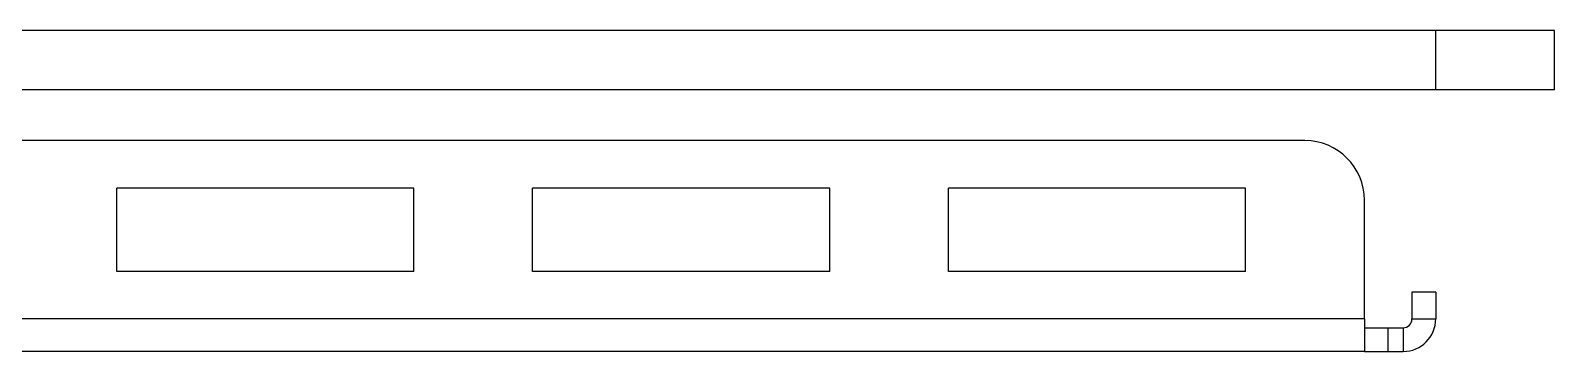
# Model space of a CAD drawing. Header units: millimetres. Extents: x 15 to 1184, y 5 to 1288.
# Drawn here: x 702.2 to 787.7, y 518.6 to 536.6 of the extents above; entities that cross this region are included whole.
import ezdxf

# ---------------------------------------------------------------- set-up
doc = ezdxf.new("R2010")
doc.units = ezdxf.units.MM

msp = doc.modelspace()

# ---------------------------------------------------------------- linework, layer by layer
at = {"color": 7, "linetype": 'Continuous', "lineweight": 25}
for p, q in [((781.081, 536.601), (661.081, 536.601)), ((781.081, 533.268), (781.081, 536.601)), ((787.748, 536.601), (781.081, 536.601)), ((787.748, 533.268), (787.748, 536.601)), ((781.081, 533.268), (661.081, 533.268)), ((787.748, 533.268), (781.081, 533.268)), ((773.748, 530.426), (658.747, 530.426)), ((707.081, 523.092), (707.081, 527.759)), ((723.748, 527.759), (707.081, 527.759)), ((723.748, 523.092), (723.748, 527.759)), ((730.415, 523.092), (730.415, 527.759)), ((747.081, 527.759), (730.415, 527.759)), ((747.081, 523.092), (747.081, 527.759)), ((770.415, 527.759), (753.748, 527.759)), ((753.748, 523.092), (753.748, 527.759)), ((770.415, 523.092), (770.415, 527.759)), ((777.081, 520.426), (777.081, 527.092)), ((723.748, 523.092), (707.081, 523.092)), ((747.081, 523.092), (730.415, 523.092)), ((770.415, 523.092), (753.748, 523.092)), ((781.081, 521.935), (779.748, 521.935)), ((779.748, 521.935), (779.748, 520.426)), ((781.081, 521.935), (781.081, 520.426)), ((777.081, 520.426), (777.081, 518.601)), ((777.081, 519.935), (778.415, 519.935)), ((778.415, 518.601), (778.415, 519.935)), ((778.415, 519.935), (779.257, 519.935)), ((779.257, 519.935), (779.257, 518.601)), ((779.748, 520.426), (781.081, 520.426)), ((777.081, 518.601), (629.748, 518.601)), ((777.081, 518.601), (778.415, 518.601)), ((778.415, 518.601), (779.257, 518.601))]:
    msp.add_line(p, q, dxfattribs=at)
at = {"color": 8, "linetype": 'Continuous', "lineweight": 25}
msp.add_line((777.081, 520.426), (629.748, 520.426), dxfattribs=at)
at = {"color": 7, "linetype": 'Continuous', "lineweight": 25}
for centre, radius, start, end in [((773.748, 527.092), 3.333, 0, 90), ((779.257, 520.426), 1.824, 270, 0), ((779.257, 520.426), 0.491, 270, 0)]:
    msp.add_arc(centre, radius, start, end, dxfattribs=at)

doc.saveas('drawing.dxf')
